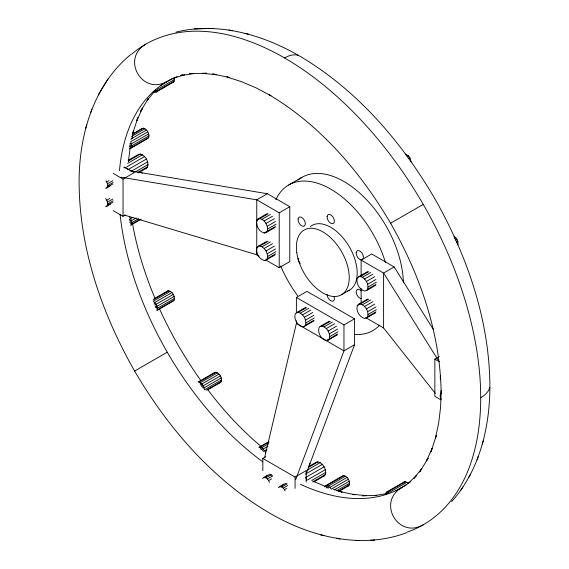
<?xml version="1.0" encoding="UTF-8"?>
<svg xmlns="http://www.w3.org/2000/svg" width="569" height="569" viewBox="0 0 569 569"><rect width="100%" height="100%" fill="white"/><g stroke="black" fill="none" stroke-linecap="round" stroke-linejoin="round"><path stroke-width="0.85" d="M451.608 501.702C479.959 470.001 490.073 426.288 489.888 384.687C489.155 318.796 466.701 254.784 434.396 197.955C401.337 141.567 357.126 90.115 300.432 56.537C263.404 34.858 218.517 21.615 175.864 32.149M128.423 161.61L130.059 148.239M105.564 188.19L106.766 187.955L107.847 185.558L107.562 183.766L105.962 180.835M105.564 206.497L106.766 206.263L107.847 203.873L106.766 200.224L105.564 198.602M129.341 148.658L130.671 148.402L147.848 138.48L148.729 137.463C149.754 133.694 147.151 129.191 143.381 128.189L142.051 128.452L133.089 133.623M138.295 172.876L146.432 168.182L147.648 166.781C149.05 161.617 145.486 155.444 140.315 154.071L138.495 154.427L128.132 160.408M153.239 91.815L154.811 92.363L156.141 92.1L173.317 82.185L174.199 81.161L174.199 77.54M156.888 310.525L173.317 301.044L174.199 300.019C175.224 296.257 172.62 291.748 168.851 290.752L167.521 291.008L154.078 298.768M207.678 389.886L220.374 382.553L221.263 381.536C222.287 377.766 219.684 373.264 215.914 372.261L214.584 372.524L198.154 382.005M267.131 213.652L258.07 218.887L256.854 220.288C255.453 225.445 259.016 231.626 264.187 232.991L266.007 232.643L275.069 227.408M266.37 241.555L258.07 246.349L256.854 247.75C255.453 252.906 259.016 259.087 264.187 260.453L266.007 260.104L275.069 254.869M266.007 232.643L267.224 231.242C268.625 226.078 265.062 219.897 259.891 218.532L258.07 218.887M266.007 260.104L267.224 258.703C268.625 253.539 265.062 247.366 259.891 245.993L258.07 246.349M304.323 326.471L305.546 325.07C306.94 319.906 303.377 313.732 298.206 312.36L296.385 312.715L295.169 314.116C293.768 319.273 297.338 325.454 302.502 326.819L304.323 326.471L314.138 320.802M328.107 340.198L329.323 338.797C330.724 333.64 327.161 327.459 321.99 326.094L320.169 326.442L318.953 327.844C317.552 333.007 321.115 339.181 326.286 340.554L328.107 340.198L337.168 334.97M309.934 463.194L309.508 465.428L308.697 466.367M367.546 299.088L358.484 304.323L357.268 305.724C355.867 310.88 359.437 317.061 364.601 318.434L366.429 318.078L375.483 312.843M313.789 481.964L324.145 475.983L325.361 474.582C326.762 469.425 323.192 463.244 318.028 461.879L316.2 462.227L308.803 466.502M366.429 290.617L367.645 289.216C369.039 284.052 365.476 277.878 360.305 276.506L358.484 276.861L357.268 278.262C355.867 283.419 359.437 289.6 364.601 290.965L366.429 290.617L375.483 285.382M366.429 318.078L367.645 316.677C369.039 311.513 365.476 305.34 360.305 303.967L358.484 304.323M338.711 491.495L348.42 485.89L349.309 484.866C350.326 481.104 347.73 476.594 343.953 475.599L342.63 475.855L325.454 485.777L324.565 486.794L326.058 485.933M385.739 494.518L386.052 492.889L386.941 491.865L404.118 481.95L405.448 481.687L408.578 483.501M457.86 244.933C458.82 241.605 456.8 238.062 454.076 236.206M440.292 375.86L440.292 379.132M130.685 54.596C92.783 85.67 78.586 136.887 79.112 184.313C79.845 250.204 102.299 314.216 134.604 371.045C167.663 427.433 211.874 478.885 268.568 512.463C309.394 536.631 360.81 549.946 406.693 532.662M131.795 139.106L133.58 130.834L132.499 134.135L137.783 117.868M264.585 457.832L296.392 323.405L296.392 320.809M436.238 435.669L430.953 451.942L432.084 448.493L426.458 460.918L428.094 458.251M85.727 128.075L86.808 124.782M90.763 112.555L91.886 109.106M137.819 117.747L136.916 120.507L142.542 108.082L140.5 111.41L148.417 98.437M436.231 435.69L435.42 438.166L438.635 423.272L440.577 407.39L441.224 390.626L441.146 393.328C440.477 333.313 420.022 275.005 390.597 223.24C360.483 171.881 320.219 125.009 268.568 94.426L270.951 95.713L256.114 87.889L241.384 81.63L226.882 76.964L229.428 77.505L212.721 73.949L216.27 74.695L202.699 73.351L206.604 73.252L189.669 73.657L193.68 73.557L181.397 75.499M477.114 459.894L478.237 456.445M482.192 444.218L483.273 440.925M489.802 387.389C488.622 392.091 484.681 395.363 480.705 397.781M295.695 479.653L343.961 350.867L343.961 324.927L296.392 297.466L296.392 313.028M305.951 474.375L354.53 344.764L354.53 318.825L306.961 291.364L296.392 297.466M154.099 304.038L154.811 302.473L171.987 292.558M108.252 78.593L98.352 94.817M428.052 458.322L419.68 472.05L421.771 468.621L413.948 478.294L416.835 475.236L408.009 483.415M148.488 98.323L147.229 100.379L155.053 90.706M460.748 490.407L462.846 486.979M468.607 477.512L470.648 474.183M141.162 129.469L142.051 128.452M166.632 292.032L167.521 291.008M213.695 373.541L214.584 372.524M262.586 478.465L267.16 475.364M278.44 487.619L283.775 484.084M314.984 463.628L316.2 462.227M441.096 393.25L440.015 395.647L441.096 399.289M403.229 482.967L404.118 481.95M145.756 44.197C120.749 58.678 142.2 95.834 167.25 81.417M401.75 487.583C376.742 502.064 398.193 539.227 423.244 524.803M160.757 85.307L172.706 78.408M174.512 79.532L157.336 89.454L157.023 91.083L156.141 92.1L155.266 90.592M174.199 81.161L157.023 91.083L155.885 89.881M132.179 134.661L143.381 128.189M131.503 136.496L144.946 128.736M130.834 139.056L146.518 130.002M147.848 131.795L130.671 141.709L131.866 145.749L131.553 147.378L130.671 148.402L129.362 146.133L129.846 145.572L131.553 147.378L148.729 137.463M148.729 133.843L131.553 143.758L129.846 143.587M149.042 135.827L131.866 145.749L130.017 144.682M128.473 160.906L140.315 154.071M127.662 163.36L142.463 154.818M126.851 166.809L144.611 156.553M106.766 181.916L109.028 180.608M127.94 169.69L146.432 159.014M107.562 183.766L112.847 180.714M131.375 171.212L147.648 161.816M107.847 185.558L113.131 182.507M107.562 187.03L112.847 183.979M106.766 187.955L110.535 185.779M134.761 172.236L148.082 164.548M113.217 173.403L123.039 179.079L134.142 172.67L124.312 166.994M137.293 172.763L147.648 166.781M106.766 200.224L109.781 198.481M107.562 202.073L112.847 199.022M107.847 203.873L113.131 200.821M107.562 205.345L112.847 202.294M106.766 206.263L110.535 204.086M113.217 210.63L123.039 216.305L125.258 215.025M132.911 217.266L129.362 219.321L129.846 220.438L131.553 220.608L136.034 218.019M138.587 218.716L131.866 222.6L131.553 224.229L130.671 225.253L141.126 219.214M139.768 219.485L131.553 224.229L129.846 222.422M265.737 259.941L279.215 267.722L289.785 261.619L289.785 206.689L267.323 193.723L256.754 199.826L121.09 177.229M288.703 184.982L301.911 177.35M256.854 220.288L268.198 213.738M262.039 219.278L270.346 214.485M264.187 221.014L272.494 216.22M259.002 256.05L256.754 254.748L256.754 199.826L279.215 212.792L289.785 206.689M266.007 223.468L274.315 218.674M267.224 226.277L275.531 221.483M267.65 229.001L275.958 224.207M264.187 232.991L266.456 231.683M267.224 231.242L275.531 226.441M153.168 299.806L168.851 290.752M170.416 291.292L153.239 301.214C155.963 303.071 157.99 306.613 157.023 309.934L174.199 300.019M407.084 156.824L408.578 155.956L409.908 157.748L411.11 161.788M154.832 305.027L173.317 294.351M408.414 158.616L409.908 157.748M256.854 247.75L258.362 246.875M259.891 245.993L268.198 241.199M174.199 296.399L157.023 306.314L155.316 306.143L155.486 307.239L157.336 308.306L174.512 298.391M262.039 246.74L270.346 241.946M264.187 248.475L272.494 243.681M266.007 250.929L274.315 246.135M267.224 253.738L275.531 248.945M267.65 256.47L275.958 251.669M267.224 258.703L275.531 253.909M134.604 371.045L167.25 352.197M390.597 223.24L423.244 204.399A277.48 160.202 60 0 1 407.312 532.093M361.13 276.036L361.13 260.09L371.706 253.987L394.168 266.953L433.201 329.195M296.385 312.715L305.446 307.48M358.484 276.861L367.546 271.626M298.206 312.36L306.513 307.566M360.305 276.506L368.612 271.712M300.354 313.106L308.661 308.313M362.453 277.252L370.76 272.459M302.502 314.842L310.809 310.048M364.601 278.988L372.908 274.194M341.5 294.742L349.43 290.169M304.323 317.296L312.63 312.502M366.429 281.442L374.729 276.648M394.168 266.953L383.598 273.056L361.13 260.09M305.546 320.105L313.846 315.311M367.645 284.251L375.945 279.457M215.914 372.261L198.737 382.183C202.095 383.008 204.157 386.536 204.399 389.822L221.576 379.9M217.479 372.809L200.302 382.724L200.302 384.857M305.973 322.836L314.273 318.035M368.072 286.982L376.372 282.181M219.051 374.075L201.874 383.99L201.163 385.554L201.888 386.536L220.374 375.867M454.147 238.333L455.641 237.472M305.546 325.07L313.846 320.276M367.645 289.216L375.945 284.422M455.477 240.125L456.971 239.264M221.263 377.916L204.086 387.83L202.379 387.66M456.366 242.174L457.86 241.313M206.327 390.156L221.263 381.536M320.169 326.442L329.231 321.215M321.99 326.094L330.297 321.293M357.268 305.724L359.53 304.415M360.305 303.967L368.612 299.173M324.138 326.841L332.445 322.04M362.453 304.714L370.76 299.92M326.286 328.569L334.593 323.775M364.601 306.449L372.908 301.655M328.107 331.03L336.414 326.236M366.429 308.91L374.729 304.109M343.961 324.927L354.53 318.825M329.323 333.832L337.63 329.038M367.645 311.712L375.945 306.919M329.757 336.564L338.057 331.77M368.072 314.444L376.372 309.643M326.286 340.554L328.555 339.245M329.323 338.797L337.63 334.003M367.645 316.677L375.945 311.883M354.53 344.764L343.961 350.867L296.392 323.405M268.604 441.743L258.895 447.348L260.225 447.092L269.187 441.914M268.511 443.756L261.79 447.632L260.225 447.092L260.936 449.474L261.79 449.773L261.79 447.632L264.692 450.691L265.574 452.739M267.843 446.316L263.362 448.898L262.65 450.463L263.383 451.445L266.932 449.396M262.828 470.641L262.828 458.429L265.794 456.715M440.904 399.822L434.858 396.33L434.858 359.103L439.296 356.543M264.585 477.313L269.87 474.262L272.7 475.897L267.416 478.949L266 477.804L263.383 477.54M266 477.804L271.285 474.752M267.416 478.949L268.618 480.563L271.641 478.821M308.405 467.426L318.028 461.879M262.828 458.429L295.069 477.042L306.172 470.634L306.172 481.979M306.855 470.314L320.176 462.625M280.439 486.467L285.723 483.415L287.146 483.906L281.854 486.957L279.244 486.694M306.044 473.757L322.324 464.354M281.854 486.957L283.277 488.102L287.8 485.485M283.277 488.102L284.472 489.717L286.74 488.408M305.645 477.491L324.145 466.815M307.601 479.873L325.361 469.624M311.734 480.464L325.788 472.348M312.786 481.843L325.361 474.582M343.953 475.599L326.784 485.513L325.454 485.777L326.762 488.038M345.525 476.146L328.349 486.061L326.784 485.513L327.488 487.896M328.349 488.195L328.349 486.061L329.913 487.327L347.09 477.405M348.42 479.198L331.243 489.12L329.913 487.327M334.373 489.873L349.309 481.246M336.926 490.57L349.622 483.237M338.107 491.339L349.309 484.866M386.052 492.889L405.448 481.687M407.013 482.235L389.836 492.149L388.271 491.609L386.941 491.865L387.809 493.373M395.882 490.827L406.337 484.795M284.5 57.938C288.575 55.705 293.384 53.927 298.049 55.257M173.986 78.081L184.662 74.781M171.987 82.441L173.317 82.185M145.223 168.417L146.432 168.182M139.099 172.613L140.315 172.379L142.463 173.125M219.051 382.809L220.374 382.553M322.929 476.217L324.145 475.983M347.09 486.146L348.42 485.89M375.32 495.443L387.603 493.501M213.304 28.45L194.306 28.912M355.696 540.55L359.601 540.45M370.682 540.194L374.694 540.088M376.728 495.407L362.396 495.748L366.301 495.649L352.73 494.305L354.864 494.753M129.91 170.835L267.323 193.723M228.916 29.993L232.465 30.74M245.026 33.429L248.418 34.147M320.582 534.853L323.974 535.571M336.535 538.26L340.084 539.007M354.615 494.696L338.726 491.317L342.118 492.036L333.256 489.184M124.433 215.082L256.754 254.748M405.448 154.149L408.578 155.956M312.886 481.111L325.29 486.381M123.793 167.307L125.322 168.189M365.625 317.609L383.598 327.979L435.242 393.3M434.858 359.103L439.396 361.72M130.017 221.533L131.866 222.6L130.671 218.56L129.341 216.768M261.107 446.452C241.213 429.709 223.453 410.462 207.792 389.722M126.574 167.848L127.484 169.078M200.949 380.661C184.854 358.093 170.942 334.003 159.448 308.782M438.144 360.042L383.598 273.056L383.598 327.979M305.951 478.195L306.862 480.3M284.472 489.717L285.005 490.947M268.618 480.563L269.422 482.412M155.024 298.32C144.896 274.393 137.101 249.378 132.556 223.781M388.271 491.609L388.741 493.195M361.13 288.44L361.13 302.608M295.069 477.042L295.069 488.387M279.215 212.792L279.215 267.722M123.039 179.079L123.039 216.305M410.861 481.438A234.506 135.394 60 0 1 300.553 484.34M262.857 461.836A234.506 135.394 60 0 1 120.102 214.577M119.462 170.679A234.506 135.394 60 0 1 177.123 76.602M180.309 75.392A234.506 135.394 60 0 1 182.734 74.575M131.482 54.34A277.48 160.202 60 0 1 423.244 204.399M310.318 226.647A37.369 21.579 60 0 1 349.43 247.01A37.369 21.579 60 0 1 347.51 291.065M298 180.081A84.084 48.55 60 0 1 363.299 196.419A84.084 48.55 60 0 1 403.393 282.807M379.637 325.098A84.084 48.55 60 0 1 354.395 334.444M297.715 295.816A84.084 48.55 60 0 1 280.666 265.908M275.816 199.811A84.084 48.55 60 0 1 330.418 188.958A84.084 48.55 60 0 1 385.426 262.409M300.29 263.468A5.135 2.966 60 0 1 298.049 258.298M334.103 296.883A5.135 2.966 60 0 1 331.457 301.079A5.135 2.966 60 0 1 327.111 294.458M361.201 298.633A5.135 2.966 60 0 1 356.173 291.861A5.135 2.966 60 0 1 361.201 290.887M296.748 252.295A37.369 21.579 60 0 0 339.579 295.645A37.369 21.579 60 0 0 332.125 239.193A37.369 21.579 60 0 0 296.748 252.295M356.208 252.579A5.135 2.966 60 0 0 361.201 259.884A5.135 2.966 60 0 0 362.019 253.155A5.135 2.966 60 0 0 356.208 252.579M327.139 216.419A5.135 2.966 60 0 0 332.132 223.731A5.135 2.966 60 0 0 332.957 216.995A5.135 2.966 60 0 0 327.139 216.419M298.078 219.015A5.135 2.966 60 0 0 303.071 226.327A5.135 2.966 60 0 0 303.896 219.591A5.135 2.966 60 0 0 298.078 219.015"/></g></svg>
